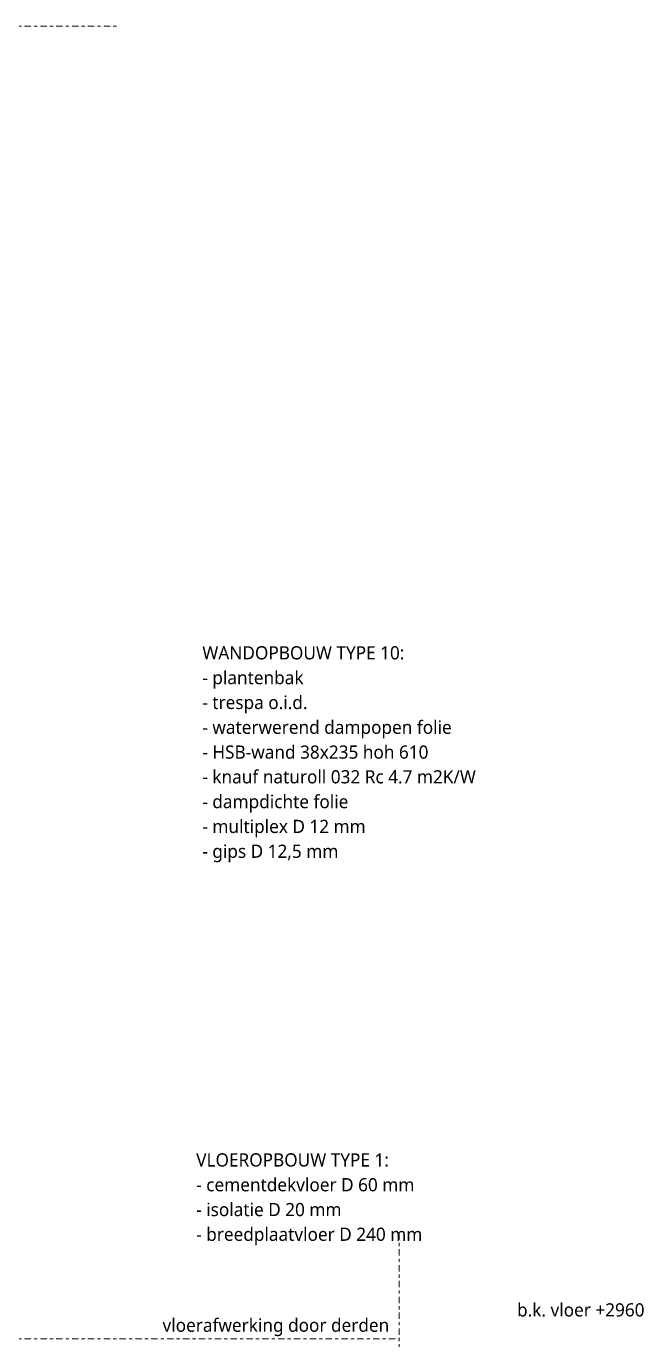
# Model space of a CAD drawing. Header units: millimetres. Extents: x -435 to 27166, y -19117 to 26500.
# Drawn here: x 8128 to 8713, y 10719 to 11962 of the extents above; entities that cross this region are included whole.
import ezdxf

# ---------------------------------------------------------------- set-up
doc = ezdxf.new("R2010")
doc.units = ezdxf.units.MM
doc.linetypes.add('MV_center', pattern=[15, 6, -3, 3, -3])
for name, color, linetype, lineweight in [('A-DETL', 90, 'Continuous', 13), ('A-DETL-GENF', 92, 'Continuous', 18), ('G-ANNO-TEXT', 231, 'Continuous', 13)]:
    doc.layers.add(name, color=color, linetype=linetype, lineweight=lineweight)
doc.styles.add('Segoe UI_3', font='segoeui.ttf', dxfattribs={"height": 12.5})
doc.styles.add('Segoe UI_B', font='segoeui.ttf', dxfattribs={"height": 12.5})

# ---------------------------------------------------------------- blocks, each defined once
blk = doc.blocks.new('NLRS_00_DI_maskeer - Type 1-4234977-Details Appartement')
at = {"layer": 'A-DETL-GENF', "linetype": 'MV_center'}
blk.add_line((-100, 0), (435, 0), dxfattribs=at)
blk = doc.blocks.new('NLRS_00_DI_maskeer - Type 1-4234978-Details Appartement')
at = {"layer": 'A-DETL-GENF', "linetype": 'MV_center'}
blk.add_line((830, 0), (-100, 0), dxfattribs=at)

msp = doc.modelspace()

# ---------------------------------------------------------------- linework, layer by layer
at = {"layer": 'A-DETL', "linetype": 'MV_center', "lineweight": 18}
msp.add_line((8111.6, 10719.3), (8481.2, 10719.3), dxfattribs=at)

# ---------------------------------------------------------------- block references
at = {"layer": 'A-DETL-GENF', "linetype": 'MV_center'}
for name, p, rotation in [('NLRS_00_DI_maskeer - Type 1-4234978-Details Appartement', (8116.6, 11962.3), 180), ('NLRS_00_DI_maskeer - Type 1-4234977-Details Appartement', (8481.2, 10719.3), 270)]:
    msp.add_blockref(name, p, dxfattribs=dict(at, rotation=rotation))

# ---------------------------------------------------------------- texts
at = {"layer": 'G-ANNO-TEXT', "color": 7, "char_height": 12.5, "attachment_point": 1}
for s, insert, width, style in [('WANDOPBOUW TYPE 10:', (8294.9, 11375.3), 255.337, 'Segoe UI_B'), ('- plantenbak', (8294.9, 11351.8), 119.051, 'Segoe UI_3'), ('- trespa o.i.d.', (8294.9, 11328.3), 121.456, 'Segoe UI_3'), ('- waterwerend dampopen folie', (8294.9, 11304.8), 290.612, 'Segoe UI_3'), ('- HSB-wand 38x235 hoh 610', (8294.9, 11281.3), 268.966, 'Segoe UI_3'), ('- knauf naturoll 032 Rc 4.7 m2K/W', (8294.9, 11257.9), 324.683, 'Segoe UI_3'), ('- dampdichte folie', (8294.9, 11234.4), 173.165, 'Segoe UI_3'), ('- multiplex D 12 mm', (8294.9, 11210.9), 194.008, 'Segoe UI_3'), ('- gips D 12,5 mm', (8294.9, 11187.4), 162.342, 'Segoe UI_3'), ('VLOEROPBOUW TYPE 1:', (8289.1, 10895.1), 240.907, 'Segoe UI_B'), ('- cementdekvloer D 60 mm', (8289.1, 10871.6), 257.342, 'Segoe UI_3'), ('- isolatie D 20 mm', (8289.1, 10848.1), 173.565, 'Segoe UI_3'), ('- breedplaatvloer D 240 mm', (8289.1, 10824.7), 266.16, 'Segoe UI_3'), ('b.k. vloer +2960', (8592.9, 10753.1), 150.717, 'Segoe UI_3'), ('vloerafwerking door derden', (8257.2, 10738.6), 260.548, 'Segoe UI_3')]:
    msp.add_mtext(s, dxfattribs=dict(at, insert=insert, width=width, style=style))

doc.saveas('drawing.dxf')
